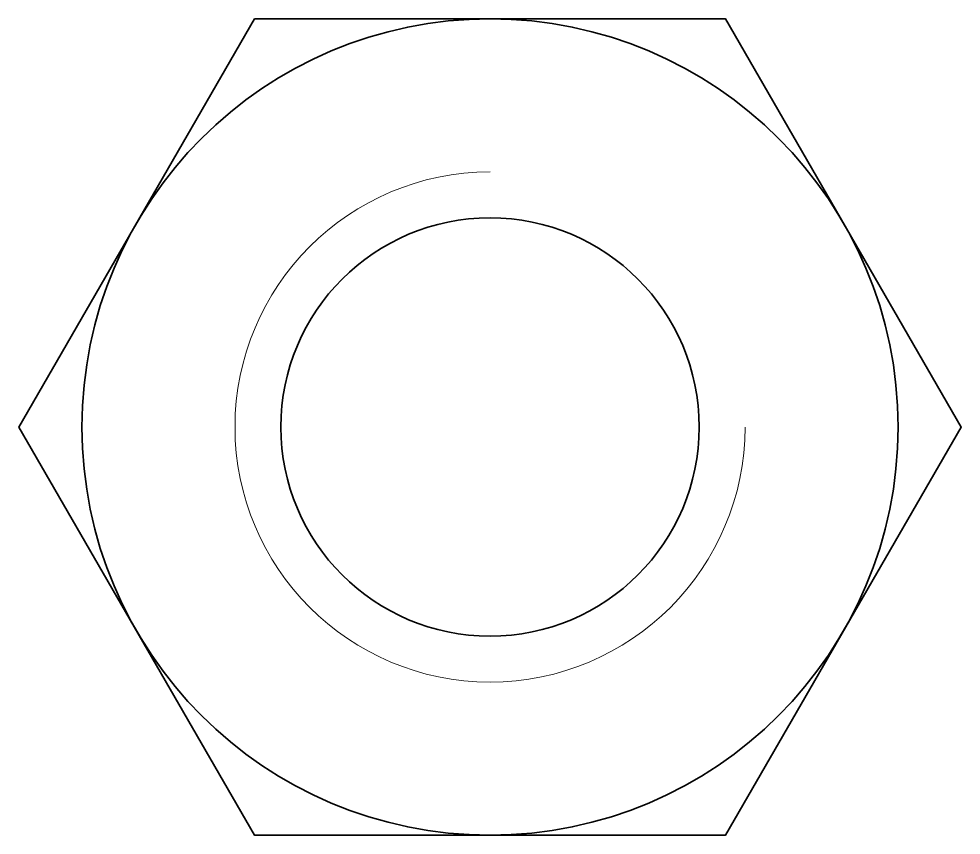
# Model space of a CAD drawing. Header units: millimetres. Extents: x 0 to 18.5, y 0 to 16.
import ezdxf

# ---------------------------------------------------------------- set-up
doc = ezdxf.new("R2010")
doc.units = ezdxf.units.MM
doc.layers.add('FIN', color=8, linetype='Continuous', lineweight=18)
doc.layers.add('FORT', color=2, linetype='Continuous', lineweight=35)

# ---------------------------------------------------------------- blocks, each defined once
blk = doc.blocks.new('HM10_FACE')
at = {"layer": 'FIN'}
blk.add_arc((0, 0), 5, 90, 0, dxfattribs=at)
at = {"layer": 'FORT'}
blk.add_lwpolyline([(-4.619, 8), (-9.238, 0), (-4.619, -8), (4.619, -8), (9.238, 0), (4.619, 8)], close=True, dxfattribs=at)
for radius in [8, 4.1]:
    blk.add_circle((0, 0), radius, dxfattribs=at)

msp = doc.modelspace()

# ---------------------------------------------------------------- block references
msp.add_blockref('HM10_FACE', (9.238, 8))

doc.saveas('drawing.dxf')
